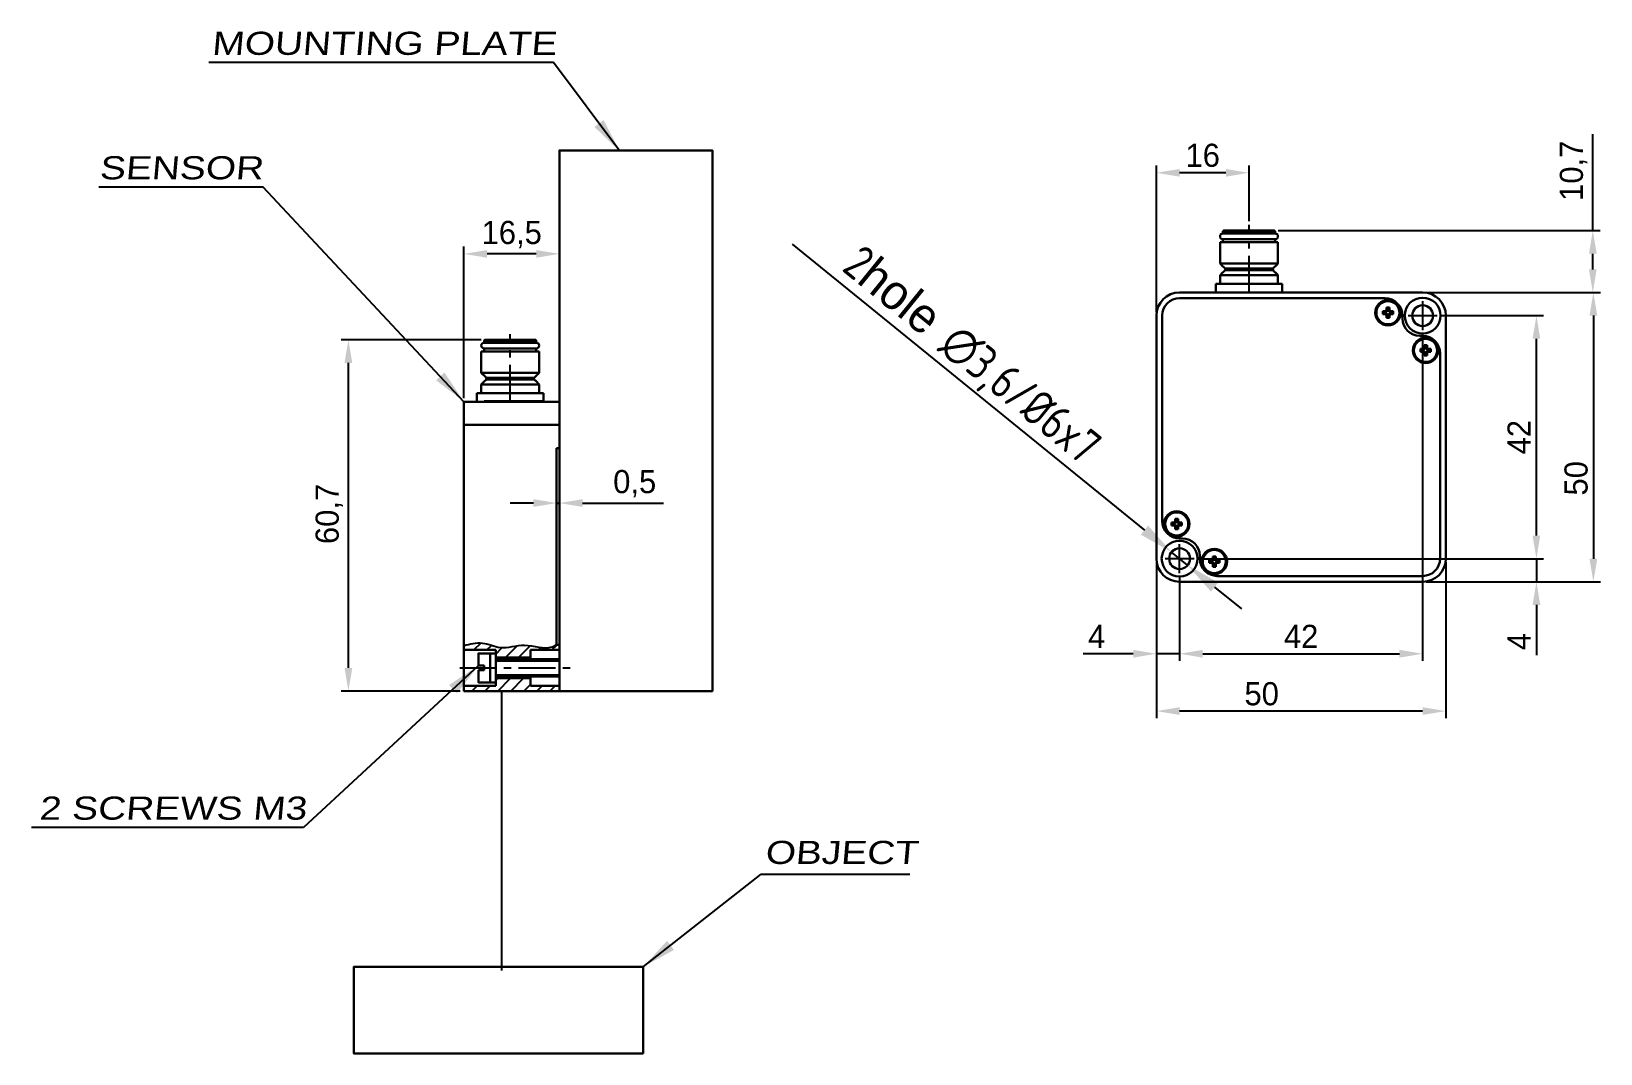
# Model space of a CAD drawing. Header units: millimetres. Extents: x 34 to 858, y 55 to 378.
# Drawn here: x 586.8 to 857.9, y 54.7 to 231.4 of the extents above; entities that cross this region are included whole.
import ezdxf

# ---------------------------------------------------------------- set-up
doc = ezdxf.new("R2010")
doc.units = ezdxf.units.MM
doc.header["$PDSIZE"] = -1
doc.linetypes.add('CENTER', pattern=[10.16, 6.35, -1.27, 1.27, -1.27])
doc.styles.add('Demo', font='arial.ttf', dxfattribs={"width": 1.2, "oblique": 5})
doc.styles.add('GOSTw', font='gostw.shx')
doc.dimstyles.new('ISO-25', dxfattribs={"dimtxt": 4, "dimasz": 4, "dimexe": 1.25, "dimexo": 0.625, "dimgap": 1, "dimtad": 1, "dimdec": 1, "dimtxsty": 'Standard', "dimcen": 2.5, "dimclrd": 1, "dimclre": 1, "dimclrt": 1, "dimadec": 0, "dimazin": 0, "dimtfac": 1, "dimtdec": 1, "dimtmove": 0, "dimatfit": 3, "dimfxl": 1, "dimarcsym": 0})
doc.dimstyles.new('Vad-style', dxfattribs={"dimtxt": 3, "dimasz": 3, "dimexe": 1.25, "dimexo": 0.625, "dimgap": 0.8, "dimtad": 1, "dimtxsty": 'GOSTw', "dimcen": 2.5, "dimclrd": 1, "dimclre": 1, "dimclrt": 1, "dimazin": 0, "dimtfac": 1, "dimtmove": 0, "dimatfit": 3, "dimfxl": 1, "dimarcsym": 0})

# ---------------------------------------------------------------- blocks, each defined once
blk = doc.blocks.new('*D13')
at = {"color": 1, "lineweight": -2}
for p, q in [((718.26, 194.61), (779.13, 145.17)), ((786.58, 139.12), (783.79, 141.38)), ((791.24, 135.33), (795.89, 131.55))]:
    blk.add_line(p, q, dxfattribs=at)
at = {"color": 1}
for points in [[(779.76, 145.94), (778.5, 144.39), (783.79, 141.38)], [(791.87, 136.11), (790.61, 134.56), (786.58, 139.12)]]:
    blk.add_solid(points, dxfattribs=at)
at = {"layer": 'Defpoints', "color": 0}
for p in [(783.79, 141.38), (786.58, 139.12)]:
    blk.add_point(p, dxfattribs=at)
at = {"color": 1, "insert": (748.97, 174.99), "char_height": 6, "attachment_point": 5, "rotation": 320.9134, "style": 'GOSTw'}
blk.add_mtext('2{\\fProxy 1|b0|i0|c204|p0;hole} ∅3,6/%%c6x7', dxfattribs=at)
blk = doc.blocks.new('*D14')
at = {"color": 1, "lineweight": -2}
for p, q in [((664.52, 178.06), (640.33, 178.06)), ((641.58, 121.36), (641.58, 174.06)), ((660.92, 117.36), (640.33, 117.36))]:
    blk.add_line(p, q, dxfattribs=at)
at = {"color": 1}
for points in [[(640.91, 174.06), (642.25, 174.06), (641.58, 178.06)], [(640.91, 121.36), (642.25, 121.36), (641.58, 117.36)]]:
    blk.add_solid(points, dxfattribs=at)
at = {"layer": 'Defpoints', "color": 0}
for p in [(641.58, 178.06), (665.15, 178.06), (661.55, 117.36)]:
    blk.add_point(p, dxfattribs=at)
at = {"color": 1, "insert": (635.91, 147.97), "char_height": 4, "attachment_point": 2, "rotation": 90}
blk.add_mtext('60,7', dxfattribs=at)
blk = doc.blocks.new('*D15')
at = {"color": 1, "lineweight": -2}
for p, q in [((661.55, 167.99), (661.55, 194.17)), ((674.05, 192.92), (665.55, 192.92)), ((678.05, 167.99), (678.05, 194.17))]:
    blk.add_line(p, q, dxfattribs=at)
at = {"color": 1}
for points in [[(665.55, 193.58), (665.55, 192.25), (661.55, 192.92)], [(674.05, 193.58), (674.05, 192.25), (678.05, 192.92)]]:
    blk.add_solid(points, dxfattribs=at)
at = {"layer": 'Defpoints', "color": 0}
for p in [(661.55, 192.92), (661.55, 167.36), (678.05, 167.36)]:
    blk.add_point(p, dxfattribs=at)
at = {"color": 1, "insert": (669.8, 196.25), "char_height": 4, "attachment_point": 5}
blk.add_mtext('16,5', dxfattribs=at)
blk = doc.blocks.new('*D16')
at = {"color": 1, "lineweight": -2}
for p, q in [((677.55, 158.74), (677.55, 148.6)), ((678.05, 158.74), (678.05, 148.6)), ((673.55, 149.85), (669.55, 149.85)), ((677.55, 149.85), (678.05, 149.85)), ((682.05, 149.85), (696.05, 149.85))]:
    blk.add_line(p, q, dxfattribs=at)
at = {"color": 1}
for points in [[(673.55, 150.52), (673.55, 149.19), (677.55, 149.85)], [(682.05, 150.52), (682.05, 149.19), (678.05, 149.85)]]:
    blk.add_solid(points, dxfattribs=at)
at = {"layer": 'Defpoints', "color": 0}
for p in [(677.55, 159.36), (678.05, 159.36), (678.05, 149.85)]:
    blk.add_point(p, dxfattribs=at)
at = {"color": 1, "insert": (691.05, 153.19), "char_height": 4, "attachment_point": 5}
blk.add_mtext('0,5', dxfattribs=at)
blk = doc.blocks.new('*D17')
at = {"color": 1, "lineweight": -2}
for p, q in [((827.82, 186.24), (857.94, 186.24)), ((856.69, 182.24), (856.69, 140.24)), ((827.82, 136.24), (857.94, 136.24))]:
    blk.add_line(p, q, dxfattribs=at)
at = {"color": 1}
for points in [[(856.02, 182.24), (857.36, 182.24), (856.69, 186.24)], [(856.02, 140.24), (857.36, 140.24), (856.69, 136.24)]]:
    blk.add_solid(points, dxfattribs=at)
at = {"layer": 'Defpoints', "color": 0}
for p in [(827.19, 186.24), (827.19, 136.24), (856.69, 136.24)]:
    blk.add_point(p, dxfattribs=at)
at = {"color": 1, "insert": (851.69, 154.13), "char_height": 4, "attachment_point": 2, "rotation": 90}
blk.add_mtext('50', dxfattribs=at)
blk = doc.blocks.new('*D18')
at = {"color": 1, "lineweight": -2}
for p, q in [((781.19, 139.62), (781.19, 112.65)), ((831.19, 139.62), (831.19, 112.65)), ((827.19, 113.9), (785.19, 113.9))]:
    blk.add_line(p, q, dxfattribs=at)
at = {"color": 1}
for points in [[(785.19, 114.57), (785.19, 113.24), (781.19, 113.9)], [(827.19, 114.57), (827.19, 113.24), (831.19, 113.9)]]:
    blk.add_solid(points, dxfattribs=at)
at = {"layer": 'Defpoints', "color": 0}
for p in [(781.19, 140.24), (831.19, 140.24), (781.19, 113.9)]:
    blk.add_point(p, dxfattribs=at)
at = {"color": 1, "insert": (799.38, 118.9), "char_height": 4, "attachment_point": 2}
blk.add_mtext('50', dxfattribs=at)
blk = doc.blocks.new('*D19')
at = {"color": 1, "lineweight": -2}
for p, q in [((781.19, 139.62), (781.19, 122.56)), ((785.19, 137.12), (785.19, 122.56)), ((777.19, 123.81), (768.53, 123.81)), ((785.19, 123.81), (781.19, 123.81)), ((789.19, 123.81), (793.19, 123.81))]:
    blk.add_line(p, q, dxfattribs=at)
at = {"color": 1}
for points in [[(777.19, 124.48), (777.19, 123.14), (781.19, 123.81)], [(789.19, 124.48), (789.19, 123.14), (785.19, 123.81)]]:
    blk.add_solid(points, dxfattribs=at)
at = {"layer": 'Defpoints', "color": 0}
for p in [(781.19, 140.24), (785.19, 137.74), (781.19, 123.81)]:
    blk.add_point(p, dxfattribs=at)
at = {"color": 1, "insert": (770.86, 126.81), "char_height": 4, "attachment_point": 5}
blk.add_mtext('4', dxfattribs=at)
blk = doc.blocks.new('*D20')
at = {"color": 1, "lineweight": -2}
for p, q in [((827.19, 179.12), (827.19, 122.56)), ((785.19, 137.12), (785.19, 122.56)), ((789.19, 123.81), (823.19, 123.81))]:
    blk.add_line(p, q, dxfattribs=at)
at = {"color": 1}
for points in [[(789.19, 124.48), (789.19, 123.14), (785.19, 123.81)], [(823.19, 124.48), (823.19, 123.14), (827.19, 123.81)]]:
    blk.add_solid(points, dxfattribs=at)
at = {"layer": 'Defpoints', "color": 0}
for p in [(827.19, 179.74), (785.19, 137.74), (827.19, 123.81)]:
    blk.add_point(p, dxfattribs=at)
at = {"color": 1, "insert": (806.19, 126.81), "char_height": 4, "attachment_point": 5}
blk.add_mtext('42', dxfattribs=at)
blk = doc.blocks.new('*D21')
at = {"color": 1, "lineweight": -2}
for p, q in [((846.85, 144.24), (846.85, 148.24)), ((788.32, 140.24), (848.1, 140.24)), ((846.85, 140.24), (846.85, 136.24)), ((827.82, 136.24), (848.1, 136.24)), ((846.85, 132.24), (846.85, 123.58))]:
    blk.add_line(p, q, dxfattribs=at)
at = {"color": 1}
for points in [[(846.18, 144.24), (847.51, 144.24), (846.85, 140.24)], [(846.18, 132.24), (847.51, 132.24), (846.85, 136.24)]]:
    blk.add_solid(points, dxfattribs=at)
at = {"layer": 'Defpoints', "color": 0}
for p in [(787.69, 140.24), (827.19, 136.24), (846.85, 136.24)]:
    blk.add_point(p, dxfattribs=at)
at = {"color": 1, "insert": (843.85, 125.91), "char_height": 4, "attachment_point": 5, "rotation": 90}
blk.add_mtext('4', dxfattribs=at)
blk = doc.blocks.new('*D22')
at = {"color": 1, "lineweight": -2}
for p, q in [((830.32, 182.24), (848.1, 182.24)), ((846.85, 144.24), (846.85, 178.24)), ((788.32, 140.24), (848.1, 140.24))]:
    blk.add_line(p, q, dxfattribs=at)
at = {"color": 1}
for points in [[(846.18, 178.24), (847.51, 178.24), (846.85, 182.24)], [(846.18, 144.24), (847.51, 144.24), (846.85, 140.24)]]:
    blk.add_solid(points, dxfattribs=at)
at = {"layer": 'Defpoints', "color": 0}
for p in [(829.69, 182.24), (846.85, 182.24), (787.69, 140.24)]:
    blk.add_point(p, dxfattribs=at)
at = {"color": 1, "insert": (843.85, 161.24), "char_height": 4, "attachment_point": 5, "rotation": 90}
blk.add_mtext('42', dxfattribs=at)
blk = doc.blocks.new('*D23')
at = {"color": 1, "lineweight": -2}
for p, q in [((856.59, 196.94), (856.59, 213.61)), ((802.22, 196.94), (857.84, 196.94)), ((856.59, 190.24), (856.59, 192.94)), ((827.82, 186.24), (857.84, 186.24))]:
    blk.add_line(p, q, dxfattribs=at)
at = {"color": 1}
for points in [[(855.93, 192.94), (857.26, 192.94), (856.59, 196.94)], [(855.93, 190.24), (857.26, 190.24), (856.59, 186.24)]]:
    blk.add_solid(points, dxfattribs=at)
at = {"layer": 'Defpoints', "color": 0}
for p in [(801.59, 196.94), (827.2, 186.24), (856.59, 186.24)]:
    blk.add_point(p, dxfattribs=at)
at = {"color": 1, "insert": (853.26, 207.28), "char_height": 4, "attachment_point": 5, "rotation": 90}
blk.add_mtext('10,7', dxfattribs=at)
blk = doc.blocks.new('*D24')
at = {"color": 1, "lineweight": -2}
for p, q in [((781.19, 182.87), (781.19, 208.18)), ((793.19, 206.93), (785.19, 206.93)), ((797.19, 198.57), (797.19, 208.18))]:
    blk.add_line(p, q, dxfattribs=at)
at = {"color": 1}
for points in [[(785.19, 207.59), (785.19, 206.26), (781.19, 206.93)], [(793.19, 207.59), (793.19, 206.26), (797.19, 206.93)]]:
    blk.add_solid(points, dxfattribs=at)
at = {"layer": 'Defpoints', "color": 0}
for p in [(781.19, 206.93), (797.19, 197.94), (781.19, 182.24)]:
    blk.add_point(p, dxfattribs=at)
at = {"color": 1, "insert": (789.19, 209.93), "char_height": 4, "attachment_point": 5}
blk.add_mtext('16', dxfattribs=at)

msp = doc.modelspace()

# ---------------------------------------------------------------- hatches: boundary and pattern name
h = msp.add_hatch()
h.set_pattern_fill('ANSI31', color=2, scale=0.5, style=0)
h.paths.add_polyline_path([(673.049, 119.563), (667.049, 119.563), (667.049, 118.263), (661.549, 118.263), (661.549, 117.363), (665.549, 117.363), (673.549, 117.363), (677.549, 117.363), (678.049, 117.363), (678.049, 118.263), (673.049, 118.263)])
edge = h.paths.add_edge_path()
edge.add_line((673.049, 124.463), (678.049, 124.463))
edge.add_line((678.049, 124.463), (678.049, 125.363))
edge.add_line((678.049, 125.363), (677.549, 125.363))
edge.add_spline(control_points=[(677.549, 125.363), (677.294, 125.232), (675.606, 124.364), (672.156, 125.953), (668.136, 124.318), (664.745, 126.059), (662.626, 125.513), (661.549, 125.235)], knot_values=[0, 0, 0, 0, 0.8487739, 5.6143658, 9.8551393, 12.9887927, 16.2246435, 16.2246435, 16.2246435, 16.2246435], degree=3, periodic=0)
edge.add_line((661.549, 125.235), (661.549, 124.463))
edge.add_line((661.549, 124.463), (667.049, 124.463))
edge.add_line((667.049, 124.463), (667.049, 123.163))
edge.add_line((667.049, 123.163), (673.049, 123.163))
edge.add_line((673.049, 123.163), (673.049, 124.463))

# ---------------------------------------------------------------- linework, layer by layer
at = {"color": 4, "linetype": 'CENTER'}
for p, q in [((797.194, 186.244), (797.194, 197.944)), ((827.194, 179.744), (827.194, 184.744)), ((824.694, 182.243), (829.694, 182.243)), ((669.549, 167.363), (669.549, 179.063)), ((785.194, 137.744), (785.194, 142.744)), ((782.694, 140.244), (787.694, 140.244)), ((660.834, 121.363), (680.554, 121.363))]:
    msp.add_line(p, q, dxfattribs=at)
at = {"lineweight": 30}
for p, q in [((801.694, 196.844), (792.694, 196.844)), ((801.694, 196.444), (792.694, 196.444)), ((801.694, 195.443), (792.694, 195.443)), ((792.794, 196.944), (801.594, 196.944)), ((802.194, 194.943), (792.194, 194.943)), ((802.194, 191.244), (792.194, 191.244)), ((793.052, 190.385), (801.335, 190.385)), ((801.335, 190.102), (793.052, 190.102)), ((802.944, 187.743), (791.444, 187.743)), ((802.194, 189.244), (792.194, 189.244)), ((827.194, 186.244), (785.194, 186.244)), ((820.694, 185.244), (785.194, 185.244)), ((820.694, 185.244), (785.194, 185.244)), ((781.194, 182.243), (781.194, 140.244)), ((782.194, 182.243), (782.194, 146.744)), ((782.194, 182.243), (782.194, 146.744)), ((820.644, 182.994), (820.294, 182.994)), ((820.294, 182.994), (820.294, 182.494)), ((820.485, 182.802), (820.294, 182.994)), ((820.485, 182.685), (820.294, 182.494)), ((820.294, 182.494), (820.644, 182.494)), ((820.644, 182.802), (820.485, 182.802)), ((820.485, 182.802), (820.485, 182.685)), ((820.485, 182.685), (820.644, 182.685)), ((820.644, 182.802), (820.644, 182.994)), ((820.644, 182.685), (820.644, 182.494)), ((821.444, 183.644), (820.944, 183.644)), ((820.944, 183.644), (820.944, 183.294)), ((821.135, 183.452), (820.944, 183.644)), ((821.135, 183.294), (820.944, 183.294)), ((820.944, 182.194), (820.944, 181.844)), ((821.135, 182.194), (820.944, 182.194)), ((821.135, 182.035), (820.944, 181.844)), ((820.944, 181.844), (821.444, 181.844)), ((821.135, 183.452), (821.135, 183.294)), ((821.252, 183.452), (821.135, 183.452)), ((821.135, 182.194), (821.135, 182.035)), ((821.135, 182.035), (821.252, 182.035)), ((821.252, 183.452), (821.444, 183.644)), ((821.252, 183.294), (821.252, 183.452)), ((821.252, 183.294), (821.444, 183.294)), ((821.252, 182.194), (821.444, 182.194)), ((821.252, 182.035), (821.252, 182.194)), ((821.252, 182.035), (821.444, 181.844)), ((821.444, 183.294), (821.444, 183.644)), ((821.444, 181.844), (821.444, 182.194)), ((822.094, 182.994), (821.744, 182.994)), ((821.744, 182.802), (821.744, 182.994)), ((821.902, 182.802), (821.744, 182.802)), ((821.744, 182.685), (821.744, 182.494)), ((821.744, 182.685), (821.902, 182.685)), ((821.744, 182.494), (822.094, 182.494)), ((821.902, 182.802), (822.094, 182.994)), ((821.902, 182.685), (821.902, 182.802)), ((821.902, 182.685), (822.094, 182.494)), ((822.094, 182.494), (822.094, 182.994)), ((823.694, 181.744), (823.694, 182.243)), ((823.694, 181.744), (823.694, 182.243)), ((831.194, 140.244), (831.194, 182.243)), ((674.049, 177.963), (665.049, 177.963)), ((669.549, 177.563), (665.049, 177.563)), ((669.549, 176.563), (665.049, 176.563)), ((665.149, 178.063), (673.949, 178.063)), ((674.049, 177.563), (669.549, 177.563)), ((674.049, 176.563), (669.549, 176.563)), ((827.194, 178.744), (826.694, 178.744)), ((826.985, 176.302), (826.794, 176.494)), ((827.144, 176.494), (826.794, 176.494)), ((826.794, 176.494), (826.794, 175.994)), ((827.144, 176.302), (826.985, 176.302)), ((826.985, 176.302), (826.985, 176.185)), ((827.144, 176.302), (827.144, 176.494)), ((827.635, 176.952), (827.444, 177.144)), ((827.444, 177.144), (827.444, 176.794)), ((827.944, 177.144), (827.444, 177.144)), ((827.635, 176.794), (827.444, 176.794)), ((827.635, 176.952), (827.635, 176.794)), ((827.752, 176.952), (827.635, 176.952)), ((827.752, 176.952), (827.944, 177.144)), ((827.752, 176.794), (827.752, 176.952)), ((827.752, 176.794), (827.944, 176.794)), ((827.944, 176.794), (827.944, 177.144)), ((828.594, 176.494), (828.244, 176.494)), ((828.244, 176.302), (828.244, 176.494)), ((828.402, 176.302), (828.244, 176.302)), ((828.402, 176.302), (828.594, 176.494)), ((828.402, 176.185), (828.402, 176.302)), ((828.594, 175.994), (828.594, 176.494)), ((669.549, 176.063), (664.549, 176.063)), ((674.549, 176.063), (669.549, 176.063)), ((826.985, 176.185), (826.794, 175.994)), ((826.794, 175.994), (827.144, 175.994)), ((826.985, 176.185), (827.144, 176.185)), ((827.144, 176.185), (827.144, 175.994)), ((827.635, 175.694), (827.444, 175.694)), ((827.444, 175.694), (827.444, 175.344)), ((827.635, 175.535), (827.444, 175.344)), ((827.444, 175.344), (827.944, 175.344)), ((827.635, 175.694), (827.635, 175.535)), ((827.635, 175.535), (827.752, 175.535)), ((827.752, 175.694), (827.944, 175.694)), ((827.752, 175.535), (827.752, 175.694)), ((827.752, 175.535), (827.944, 175.344)), ((827.944, 175.344), (827.944, 175.694)), ((828.244, 176.185), (828.244, 175.994)), ((828.244, 176.185), (828.402, 176.185)), ((828.244, 175.994), (828.594, 175.994)), ((828.402, 176.185), (828.594, 175.994)), ((830.194, 140.244), (830.194, 175.744)), ((830.194, 140.244), (830.194, 175.744)), ((669.549, 172.363), (664.549, 172.363)), ((665.408, 171.504), (673.691, 171.504)), ((669.549, 171.221), (665.408, 171.221)), ((674.549, 172.363), (669.549, 172.363)), ((673.691, 171.221), (669.549, 171.221)), ((669.549, 168.863), (663.799, 168.863)), ((669.549, 170.363), (664.549, 170.363)), ((674.549, 170.363), (669.549, 170.363)), ((675.299, 168.863), (669.549, 168.863)), ((661.549, 163.363), (661.549, 167.363)), ((661.549, 167.363), (678.049, 167.363)), ((665.049, 167.363), (665.049, 167.443)), ((665.049, 167.443), (666.049, 167.443)), ((666.049, 167.443), (666.049, 167.363)), ((666.049, 167.443), (674.049, 167.443)), ((674.049, 167.363), (674.049, 167.443)), ((674.049, 167.443), (675.049, 167.443)), ((675.049, 167.443), (675.049, 167.363)), ((678.049, 167.363), (678.049, 163.363)), ((661.549, 121.363), (661.549, 163.363)), ((661.549, 163.363), (678.049, 163.363)), ((678.049, 163.363), (678.049, 159.363)), ((677.549, 125.363), (677.549, 159.363)), ((678.049, 159.363), (677.549, 159.363)), ((784.144, 146.494), (783.794, 146.494)), ((783.794, 146.494), (783.794, 145.994)), ((783.985, 146.302), (783.794, 146.494)), ((784.144, 146.302), (784.144, 146.494)), ((784.944, 147.144), (784.444, 147.144)), ((784.444, 147.144), (784.444, 146.794)), ((784.635, 146.952), (784.444, 147.144)), ((784.635, 146.794), (784.444, 146.794)), ((784.752, 146.952), (784.635, 146.952)), ((784.635, 146.952), (784.635, 146.794)), ((784.752, 146.952), (784.944, 147.144)), ((784.752, 146.794), (784.752, 146.952)), ((784.752, 146.794), (784.944, 146.794)), ((784.944, 146.794), (784.944, 147.144)), ((785.244, 146.302), (785.244, 146.494)), ((785.594, 146.494), (785.244, 146.494)), ((785.402, 146.302), (785.594, 146.494)), ((785.594, 145.994), (785.594, 146.494)), ((783.985, 146.185), (783.794, 145.994)), ((783.794, 145.994), (784.144, 145.994)), ((784.144, 146.302), (783.985, 146.302)), ((783.985, 146.302), (783.985, 146.185)), ((783.985, 146.185), (784.144, 146.185)), ((784.144, 146.185), (784.144, 145.994)), ((784.444, 145.694), (784.444, 145.344)), ((784.635, 145.694), (784.444, 145.694)), ((784.635, 145.535), (784.444, 145.344)), ((784.444, 145.344), (784.944, 145.344)), ((784.635, 145.694), (784.635, 145.535)), ((784.635, 145.535), (784.752, 145.535)), ((784.752, 145.694), (784.944, 145.694)), ((784.752, 145.535), (784.752, 145.694)), ((784.752, 145.535), (784.944, 145.344)), ((784.944, 145.344), (784.944, 145.694)), ((785.194, 143.744), (785.694, 143.744)), ((785.194, 143.744), (785.694, 143.744)), ((785.402, 146.302), (785.244, 146.302)), ((785.244, 146.185), (785.244, 145.994)), ((785.244, 146.185), (785.402, 146.185)), ((785.244, 145.994), (785.594, 145.994)), ((785.402, 146.185), (785.402, 146.302)), ((785.402, 146.185), (785.594, 145.994)), ((788.694, 140.744), (788.694, 140.244)), ((788.694, 140.744), (788.694, 140.244)), ((790.485, 139.802), (790.294, 139.994)), ((790.644, 139.994), (790.294, 139.994)), ((790.294, 139.994), (790.294, 139.494)), ((790.485, 139.685), (790.294, 139.494)), ((790.294, 139.494), (790.644, 139.494)), ((790.644, 139.802), (790.485, 139.802)), ((790.485, 139.802), (790.485, 139.685)), ((790.485, 139.685), (790.644, 139.685)), ((790.644, 139.802), (790.644, 139.994)), ((790.644, 139.685), (790.644, 139.494)), ((791.135, 140.452), (790.944, 140.644)), ((790.944, 140.644), (790.944, 140.294)), ((791.444, 140.644), (790.944, 140.644)), ((791.135, 140.294), (790.944, 140.294)), ((791.135, 139.194), (790.944, 139.194)), ((790.944, 139.194), (790.944, 138.844)), ((791.135, 139.035), (790.944, 138.844)), ((790.944, 138.844), (791.444, 138.844)), ((791.135, 140.452), (791.135, 140.294)), ((791.252, 140.452), (791.135, 140.452)), ((791.135, 139.194), (791.135, 139.035)), ((791.135, 139.035), (791.252, 139.035)), ((791.252, 140.452), (791.444, 140.644)), ((791.252, 140.294), (791.252, 140.452)), ((791.252, 140.294), (791.444, 140.294)), ((791.252, 139.194), (791.444, 139.194)), ((791.252, 139.035), (791.252, 139.194)), ((791.252, 139.035), (791.444, 138.844)), ((791.444, 140.294), (791.444, 140.644)), ((791.444, 138.844), (791.444, 139.194)), ((792.094, 139.994), (791.744, 139.994)), ((791.744, 139.802), (791.744, 139.994)), ((791.902, 139.802), (791.744, 139.802)), ((791.744, 139.685), (791.744, 139.494)), ((791.744, 139.685), (791.902, 139.685)), ((791.744, 139.494), (792.094, 139.494)), ((791.902, 139.802), (792.094, 139.994)), ((791.902, 139.685), (791.902, 139.802)), ((791.902, 139.685), (792.094, 139.494)), ((792.094, 139.494), (792.094, 139.994)), ((785.194, 136.244), (827.194, 136.244)), ((791.694, 137.244), (827.194, 137.244)), ((791.694, 137.244), (827.194, 137.244)), ((678.049, 125.363), (677.549, 125.363)), ((678.049, 125.363), (678.049, 117.363)), ((667.049, 124.463), (661.549, 124.463)), ((666.049, 123.863), (667.049, 123.863)), ((667.049, 124.463), (667.049, 123.163)), ((667.049, 123.163), (673.049, 123.163)), ((667.049, 123.163), (667.049, 119.563)), ((667.049, 122.863), (678.049, 122.863)), ((678.049, 124.463), (673.049, 124.463)), ((673.049, 123.163), (673.049, 124.463)), ((673.049, 122.863), (673.049, 123.163)), ((661.549, 117.363), (661.549, 121.363)), ((665.049, 121.763), (664.049, 121.763)), ((664.049, 120.963), (665.049, 120.963)), ((665.049, 120.963), (665.049, 121.763)), ((678.049, 119.863), (667.049, 119.863)), ((673.049, 119.563), (667.049, 119.563)), ((667.049, 119.563), (667.049, 118.263)), ((673.049, 119.563), (673.049, 119.863)), ((673.049, 118.263), (673.049, 119.563)), ((661.549, 118.263), (667.049, 118.263)), ((661.549, 117.363), (665.549, 117.363)), ((665.549, 117.363), (673.549, 117.363)), ((673.549, 117.363), (665.549, 117.363)), ((666.049, 118.863), (667.049, 118.863)), ((673.049, 118.263), (678.049, 118.263)), ((673.549, 117.363), (677.549, 117.363)), ((678.049, 117.363), (677.549, 117.363))]:
    msp.add_line(p, q, dxfattribs=at)
at = {"color": 7, "linetype": 'Continuous', "lineweight": 15}
msp.add_line((827.194, 178.744), (826.694, 178.744), dxfattribs=at)
at = {"color": 3}
for p, q in [((667.049, 122.613), (678.049, 122.613)), ((678.049, 120.113), (667.049, 120.113))]:
    msp.add_line(p, q, dxfattribs=at)
at = {"color": 1}
msp.add_line((668.049, 117.171), (668.049, 69.049), dxfattribs=at)
at = {"lineweight": 30}
for points in [[(678.049, 117.363), (704.467, 117.363), (704.467, 210.798), (678.049, 210.798)], [(692.52, 54.702), (692.52, 69.702), (642.52, 69.702), (642.52, 54.702)]]:
    msp.add_lwpolyline(points, close=True, dxfattribs=at)
msp.add_lwpolyline([(664.049, 120.963), (664.049, 118.863), (666.049, 118.863), (666.049, 123.863), (664.049, 123.863), (664.049, 121.763)], dxfattribs=at)
for centre, radius in [((821.194, 182.744), 2.2), ((821.194, 182.744), 2), ((827.194, 182.243), 3.1), ((827.194, 182.243), 1.8), ((827.694, 176.244), 2.2), ((827.694, 176.244), 2), ((784.694, 146.244), 2.2), ((784.694, 146.244), 2), ((785.194, 140.244), 3.1), ((785.194, 140.244), 1.8), ((791.194, 139.744), 2.2), ((791.194, 139.744), 2)]:
    msp.add_circle(centre, radius, dxfattribs=at)
for centre, radius, start, end in [((792.694, 195.944), 0.5, 90, 270), ((801.694, 195.944), 0.5, 270, 90), ((792.911, 190.244), 0.2, 315, 45), ((801.477, 190.244), 0.2, 135, 225), ((785.194, 182.243), 4, 90, 180), ((785.194, 182.243), 3, 90, 180), ((785.194, 182.243), 3, 90, 180), ((820.694, 182.243), 3, 0, 90), ((820.694, 182.243), 3, 0, 90), ((827.194, 182.243), 4, 0, 90), ((820.644, 183.294), 0.3, 270, 0), ((820.644, 183.294), 0.491, 270, 0), ((820.644, 182.194), 0.491, 0, 90), ((820.644, 182.194), 0.3, 0, 90), ((821.744, 183.294), 0.491, 180, 270), ((821.744, 182.194), 0.491, 90, 180), ((821.744, 183.294), 0.3, 180, 270), ((821.744, 182.194), 0.3, 90, 180), ((826.694, 181.744), 3, 180, 270), ((665.049, 177.063), 0.5, 90, 270), ((674.049, 177.063), 0.5, 270, 90), ((827.144, 176.794), 0.491, 270, 0), ((827.144, 176.794), 0.3, 270, 0), ((827.194, 175.744), 3, 0, 90), ((827.194, 175.744), 3, 0, 90), ((828.244, 176.794), 0.491, 180, 270), ((828.244, 176.794), 0.3, 180, 270), ((827.144, 175.694), 0.491, 0, 90), ((827.144, 175.694), 0.3, 0, 90), ((828.244, 175.694), 0.491, 90, 180), ((828.244, 175.694), 0.3, 90, 180), ((665.266, 171.363), 0.2, 315, 45), ((673.832, 171.363), 0.2, 135, 225), ((785.194, 146.744), 3, 180, 270), ((785.194, 146.744), 3, 180, 270), ((784.144, 146.794), 0.3, 270, 0), ((784.144, 146.794), 0.491, 270, 0), ((785.244, 146.794), 0.491, 180, 270), ((785.244, 146.794), 0.3, 180, 270), ((784.144, 145.694), 0.491, 360, 90), ((784.144, 145.694), 0.3, 360, 90), ((785.244, 145.694), 0.491, 90, 180), ((785.244, 145.694), 0.3, 90, 180), ((785.694, 140.744), 3, 0, 90), ((785.194, 140.244), 4, 180, 270), ((791.694, 140.244), 3, 180, 270), ((791.694, 140.244), 3, 180, 270), ((790.644, 140.294), 0.491, 270, 0), ((790.644, 140.294), 0.3, 270, 0), ((790.644, 139.194), 0.491, 0, 90), ((790.644, 139.194), 0.3, 0, 90), ((791.744, 140.294), 0.491, 180, 270), ((791.744, 139.194), 0.491, 90, 180), ((791.744, 140.294), 0.3, 180, 270), ((791.744, 139.194), 0.3, 90, 180), ((827.194, 140.244), 3, 270, 0), ((827.194, 140.244), 4, 270, 0), ((827.194, 140.244), 3, 270, 0)]:
    msp.add_arc(centre, radius, start, end, dxfattribs=at)
at = {"color": 7, "linetype": 'Continuous', "lineweight": 15}
for centre, start, end in [((826.694, 181.744), 180, 270), ((785.694, 140.744), 0, 90)]:
    msp.add_arc(centre, 3, start, end, dxfattribs=at)
at = {"lineweight": 30}
for points in [[(792.794, 196.944), (792.694, 196.844)], [(792.694, 196.844), (792.694, 196.444)], [(792.694, 195.443), (792.694, 194.943)], [(801.694, 196.844), (801.594, 196.944)], [(801.694, 196.444), (801.694, 196.844)], [(801.694, 194.943), (801.694, 195.443)], [(792.194, 194.943), (792.194, 191.244)], [(802.194, 191.244), (802.194, 194.943)], [(792.194, 191.244), (793.052, 190.385)], [(793.052, 190.102), (792.194, 189.244)], [(801.335, 190.385), (802.194, 191.244)], [(802.194, 189.244), (801.335, 190.102)], [(791.444, 187.743), (791.444, 186.244)], [(792.194, 189.244), (792.194, 187.743)], [(802.194, 187.743), (802.194, 189.244)], [(802.944, 186.244), (802.944, 187.743)], [(665.149, 178.063), (665.049, 177.963)], [(665.049, 177.963), (665.049, 177.563)], [(665.049, 176.563), (665.049, 176.063)], [(674.049, 177.963), (673.949, 178.063)], [(674.049, 177.563), (674.049, 177.963)], [(674.049, 176.063), (674.049, 176.563)], [(664.549, 176.063), (664.549, 172.363)], [(674.549, 172.363), (674.549, 176.063)], [(664.549, 172.363), (665.408, 171.504)], [(665.408, 171.221), (664.549, 170.363)], [(673.691, 171.504), (674.549, 172.363)], [(674.549, 170.363), (673.691, 171.221)], [(663.799, 168.863), (663.799, 167.363)], [(664.549, 170.363), (664.549, 168.863)], [(674.549, 168.863), (674.549, 170.363)], [(675.299, 167.363), (675.299, 168.863)]]:
    msp.add_open_spline(points, degree=1, dxfattribs=at)
at = {"color": 3}
msp.add_open_spline([(661.549, 125.235), (662.626, 125.513), (664.745, 126.059), (668.136, 124.318), (672.156, 125.953), (675.606, 124.364), (677.294, 125.232), (677.549, 125.363)], degree=3, knots=[0, 0, 0, 0, 3.2358508, 6.3695042, 10.6102777, 15.3758696, 16.2246435, 16.2246435, 16.2246435, 16.2246435], dxfattribs=at)

# ---------------------------------------------------------------- texts
at = {"color": 1, "style": 'Demo', "oblique": 5, "width": 1.2}
for s, p in [('MOUNTING PLATE', (617.941, 227.311)), ('SENSOR', (598.541, 205.799)), ('2 SCREWS M3', (588.136, 95.129)), ('OBJECT', (713.555, 87.476))]:
    msp.add_text(s, height=4, dxfattribs=at).set_placement(p)

# ---------------------------------------------------------------- dimensions: what is measured, and where the dimension line sits
for base, p1, p2, picture, middle in [((781.194, 206.927), (797.194, 197.944), (781.194, 182.243), '*D24', (789.194, 209.927)), ((661.549, 192.916), (678.049, 167.363), (661.549, 167.363), '*D15', (669.799, 196.249)), ((827.194, 123.81), (785.194, 137.744), (827.194, 179.744), '*D20', (806.194, 126.81)), ((678.049, 149.852), (677.549, 159.363), (678.049, 159.363), '*D16', (691.049, 153.185)), ((781.194, 123.81), (785.194, 137.744), (781.194, 140.244), '*D19', (770.86, 126.81))]:
    dim = msp.add_linear_dim(base=base, p1=p1, p2=p2, dimstyle='ISO-25')
    dim.commit()
    dim.dimension.update_dxf_attribs({"geometry": picture, "text_midpoint": middle})
for base, p1, p2, angle, picture, middle in [((856.594, 186.244), (801.594, 196.944), (827.196, 186.244), 90, '*D23', (856.594, 207.277)), ((856.69, 136.244), (827.194, 186.244), (827.194, 136.244), 270, '*D17', (856.69, 154.128)), ((641.58, 178.063), (661.549, 117.363), (665.149, 178.063), 270, '*D14', (641.58, 147.967))]:
    dim = msp.add_linear_dim(base=base, p1=p1, p2=p2, angle=angle, dimstyle='ISO-25')
    dim.commit()
    dim.dimension.update_dxf_attribs({"geometry": picture, "text_midpoint": middle, "dimtype": 160})
dim = msp.add_diameter_dim_2p(p1=(786.58, 139.115), p2=(783.786, 141.385), text='2{\\fProxy 1|b0|i0|c204|p0;hole} <>/%%c6x7', dimstyle='Vad-style', override={"dimtxt": 6, "dimasz": 6})
dim.commit()
dim.dimension.update_dxf_attribs({"geometry": '*D13', "text_midpoint": (748.971, 174.99)})
for base, p2, picture, middle in [((846.847, 182.243), (829.694, 182.243), '*D22', (843.847, 161.244)), ((846.847, 136.244), (827.194, 136.244), '*D21', (843.847, 125.91))]:
    dim = msp.add_linear_dim(base=base, p1=(787.694, 140.244), p2=p2, angle=90, dimstyle='ISO-25')
    dim.commit()
    dim.dimension.update_dxf_attribs({"geometry": picture, "text_midpoint": middle})
dim = msp.add_linear_dim(base=(781.194, 113.904), p1=(831.194, 140.244), p2=(781.194, 140.244), dimstyle='ISO-25')
dim.commit()
dim.dimension.update_dxf_attribs({"geometry": '*D18', "text_midpoint": (799.383, 113.904), "dimtype": 160})

# ---------------------------------------------------------------- leaders
for points in [[(688.478, 210.65), (676.996, 225.966), (617.481, 225.966)], [(661.549, 167.363), (626.833, 204.454), (598.479, 204.454)], [(664.049, 121.763), (633.825, 93.784), (586.807, 93.784)], [(692.52, 69.702), (712.911, 85.709), (738.608, 85.709)]]:
    msp.add_leader(points, dimstyle='Vad-style', override={"dimtxt": 6, "dimasz": 6})

doc.saveas('drawing.dxf')
